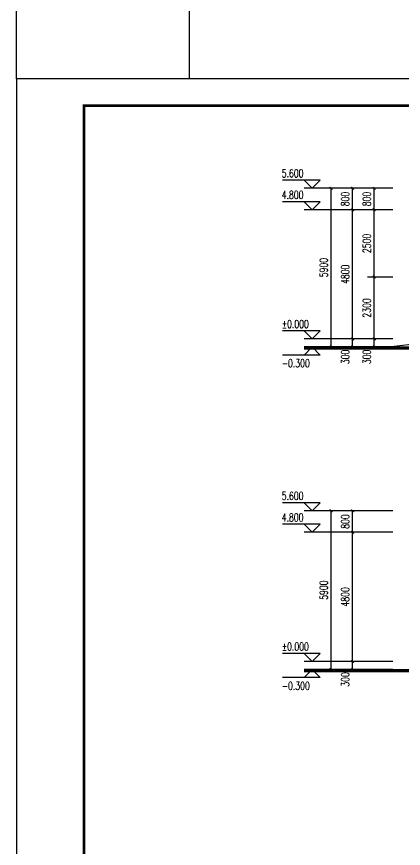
# Model space of a CAD drawing. Extents: x 4924227 to 5052693, y -485691 to -238224.
# Drawn here: x 4957451 to 4971816, y -454896 to -423979 of the extents above; entities that cross this region are included whole.
import ezdxf

# ---------------------------------------------------------------- set-up
doc = ezdxf.new("R2010")
doc.units = 0
doc.header["$LTSCALE"] = 1000
doc.header["$MEASUREMENT"] = 0
doc.layers.get('0').update_dxf_attribs({"linetype": 'CONTINUOUS'})
doc.layers.get('Defpoints').update_dxf_attribs({"linetype": 'CONTINUOUS'})
doc.layers.add('_0', color=7, linetype='CONTINUOUS', lineweight=25)
for name, color, linetype in [('DIM_ELEV', 3, 'CONTINUOUS'), ('PUB_DIM', 3, 'CONTINUOUS'), ('PUB_TEXT', 7, 'CONTINUOUS'), ('PUB_TITLE', 4, 'CONTINUOUS')]:
    doc.layers.add(name, color=color, linetype=linetype)
doc.styles.add('_TCH_DIM', font='SIMPLEX', dxfattribs={"bigfont": 'GBCBIG'})
doc.styles.add('_TCH_DIM_T3', font='SIMPLEX', dxfattribs={"width": 0.705882, "bigfont": 'GBCBIG'})
doc.dimstyles.new('_TCH_ARCH&&100', dxfattribs={"dimtxt": 297.5, "dimasz": 100, "dimexe": 250, "dimexo": 300, "dimgap": 126.25, "dimtad": 1, "dimdec": 0, "dimzin": 0, "dimdsep": 46, "dimtxsty": '_TCH_DIM_T3', "dimblk": 'ARCHTICK', "dimcen": 0.09, "dimclrt": 7, "dimazin": 2, "dimtfac": 1, "dimtdec": 0, "dimtix": 1, "dimtmove": 2, "dimatfit": 3, "dimfxl": 0, "dimtolj": 1, "dimtzin": 0, "dimarcsym": 0})

# ---------------------------------------------------------------- blocks, each defined once
blk = doc.blocks.new('_ArchTick')
at = {"color": 0, "linetype": 'ByBlock', "const_width": 0.4}
blk.add_lwpolyline([(-0.5, -0.5), (0.5, 0.5)], dxfattribs=at)
blk = doc.blocks.new('*D182')
at = {"layer": 'Defpoints', "color": 0}
for p in [(4970731, -435958), (4971725, -435958), (4971725, -436258)]:
    blk.add_point(p, dxfattribs=at)
at = {"layer": 'PUB_DIM', "color": 0, "lineweight": -2}
for p, q in [((4971425, -435958), (4970481, -435958)), ((4970731, -436258), (4970731, -435958)), ((4971425, -436258), (4970481, -436258))]:
    blk.add_line(p, q, dxfattribs=at)
at = {"layer": 'PUB_DIM', "color": 0, "lineweight": -2, "xscale": 100, "yscale": 100, "zscale": 100}
for p, rotation in [((4970731, -435958), 90), ((4970731, -436258), 270)]:
    blk.add_blockref('_ArchTick', p, dxfattribs=dict(at, rotation=rotation))
at = {"layer": 'PUB_DIM', "color": 7, "insert": (4970456, -436628), "char_height": 297.5, "attachment_point": 5, "rotation": 90, "style": '_TCH_DIM_T3'}
blk.add_mtext('\\A1;300', dxfattribs=at)
blk = doc.blocks.new('*D183')
at = {"layer": 'Defpoints', "color": 0}
for p in [(4970731, -433658), (4971725, -433658), (4971725, -435958)]:
    blk.add_point(p, dxfattribs=at)
at = {"layer": 'PUB_DIM', "color": 0, "lineweight": -2}
for p, q in [((4971425, -433658), (4970481, -433658)), ((4970731, -435958), (4970731, -433658)), ((4971425, -435958), (4970481, -435958))]:
    blk.add_line(p, q, dxfattribs=at)
at = {"layer": 'PUB_DIM', "color": 0, "lineweight": -2, "xscale": 100, "yscale": 100, "zscale": 100}
for p, rotation in [((4970731, -433658), 90), ((4970731, -435958), 270)]:
    blk.add_blockref('_ArchTick', p, dxfattribs=dict(at, rotation=rotation))
at = {"layer": 'PUB_DIM', "color": 7, "insert": (4970456, -434808), "char_height": 297.5, "attachment_point": 5, "rotation": 90, "style": '_TCH_DIM_T3'}
blk.add_mtext('\\A1;2300', dxfattribs=at)
blk = doc.blocks.new('*D184')
at = {"layer": 'Defpoints', "color": 0}
for p in [(4970731, -431158), (4971725, -431158), (4971725, -433658)]:
    blk.add_point(p, dxfattribs=at)
at = {"layer": 'PUB_DIM', "color": 0, "lineweight": -2}
for p, q in [((4971425, -431158), (4970481, -431158)), ((4970731, -433658), (4970731, -431158)), ((4971425, -433658), (4970481, -433658))]:
    blk.add_line(p, q, dxfattribs=at)
at = {"layer": 'PUB_DIM', "color": 0, "lineweight": -2, "xscale": 100, "yscale": 100, "zscale": 100}
for p, rotation in [((4970731, -431158), 90), ((4970731, -433658), 270)]:
    blk.add_blockref('_ArchTick', p, dxfattribs=dict(at, rotation=rotation))
at = {"layer": 'PUB_DIM', "color": 7, "insert": (4970456, -432408), "char_height": 297.5, "attachment_point": 5, "rotation": 90, "style": '_TCH_DIM_T3'}
blk.add_mtext('\\A1;2500', dxfattribs=at)
blk = doc.blocks.new('*D185')
at = {"layer": 'Defpoints', "color": 0}
for p in [(4970731, -430358), (4971725, -430358), (4971725, -431158)]:
    blk.add_point(p, dxfattribs=at)
at = {"layer": 'PUB_DIM', "color": 0, "lineweight": -2}
for p, q in [((4971425, -430358), (4970481, -430358)), ((4970731, -431158), (4970731, -430358)), ((4971425, -431158), (4970481, -431158))]:
    blk.add_line(p, q, dxfattribs=at)
at = {"layer": 'PUB_DIM', "color": 0, "lineweight": -2, "xscale": 100, "yscale": 100, "zscale": 100}
for p, rotation in [((4970731, -430358), 90), ((4970731, -431158), 270)]:
    blk.add_blockref('_ArchTick', p, dxfattribs=dict(at, rotation=rotation))
at = {"layer": 'PUB_DIM', "color": 7, "insert": (4970456, -430758), "char_height": 297.5, "attachment_point": 5, "rotation": 90, "style": '_TCH_DIM_T3'}
blk.add_mtext('\\A1;800', dxfattribs=at)
blk = doc.blocks.new('*D213')
at = {"layer": 'Defpoints', "color": 0}
for p in [(4969131, -442348), (4971725, -442348), (4971725, -448248)]:
    blk.add_point(p, dxfattribs=at)
at = {"layer": 'PUB_DIM', "color": 0, "lineweight": -2}
for p, q in [((4971425, -442348), (4968881, -442348)), ((4969131, -448248), (4969131, -442348)), ((4971425, -448248), (4968881, -448248))]:
    blk.add_line(p, q, dxfattribs=at)
at = {"layer": 'PUB_DIM', "color": 0, "lineweight": -2, "xscale": 100, "yscale": 100, "zscale": 100}
for p, rotation in [((4969131, -442348), 90), ((4969131, -448248), 270)]:
    blk.add_blockref('_ArchTick', p, dxfattribs=dict(at, rotation=rotation))
at = {"layer": 'PUB_DIM', "color": 7, "insert": (4968856, -445298), "char_height": 297.5, "attachment_point": 5, "rotation": 90, "style": '_TCH_DIM_T3'}
blk.add_mtext('\\A1;5900', dxfattribs=at)
blk = doc.blocks.new('*D214')
at = {"layer": 'Defpoints', "color": 0}
for p in [(4969931, -447948), (4971725, -447948), (4971725, -448248)]:
    blk.add_point(p, dxfattribs=at)
at = {"layer": 'PUB_DIM', "color": 0, "lineweight": -2}
for p, q in [((4971425, -447948), (4969681, -447948)), ((4969931, -448248), (4969931, -447948)), ((4971425, -448248), (4969681, -448248))]:
    blk.add_line(p, q, dxfattribs=at)
at = {"layer": 'PUB_DIM', "color": 0, "lineweight": -2, "xscale": 100, "yscale": 100, "zscale": 100}
for p, rotation in [((4969931, -447948), 90), ((4969931, -448248), 270)]:
    blk.add_blockref('_ArchTick', p, dxfattribs=dict(at, rotation=rotation))
at = {"layer": 'PUB_DIM', "color": 7, "insert": (4969656, -448618), "char_height": 297.5, "attachment_point": 5, "rotation": 90, "style": '_TCH_DIM_T3'}
blk.add_mtext('\\A1;300', dxfattribs=at)
blk = doc.blocks.new('*D215')
at = {"layer": 'Defpoints', "color": 0}
for p in [(4969931, -443148), (4971725, -443148), (4971725, -447948)]:
    blk.add_point(p, dxfattribs=at)
at = {"layer": 'PUB_DIM', "color": 0, "lineweight": -2}
for p, q in [((4971425, -443148), (4969681, -443148)), ((4969931, -447948), (4969931, -443148)), ((4971425, -447948), (4969681, -447948))]:
    blk.add_line(p, q, dxfattribs=at)
at = {"layer": 'PUB_DIM', "color": 0, "lineweight": -2, "xscale": 100, "yscale": 100, "zscale": 100}
for p, rotation in [((4969931, -443148), 90), ((4969931, -447948), 270)]:
    blk.add_blockref('_ArchTick', p, dxfattribs=dict(at, rotation=rotation))
at = {"layer": 'PUB_DIM', "color": 7, "insert": (4969656, -445548), "char_height": 297.5, "attachment_point": 5, "rotation": 90, "style": '_TCH_DIM_T3'}
blk.add_mtext('\\A1;4800', dxfattribs=at)
blk = doc.blocks.new('*D216')
at = {"layer": 'Defpoints', "color": 0}
for p in [(4969931, -442348), (4971725, -442348), (4971725, -443148)]:
    blk.add_point(p, dxfattribs=at)
at = {"layer": 'PUB_DIM', "color": 0, "lineweight": -2}
for p, q in [((4971425, -442348), (4969681, -442348)), ((4969931, -443148), (4969931, -442348)), ((4971425, -443148), (4969681, -443148))]:
    blk.add_line(p, q, dxfattribs=at)
at = {"layer": 'PUB_DIM', "color": 0, "lineweight": -2, "xscale": 100, "yscale": 100, "zscale": 100}
for p, rotation in [((4969931, -442348), 90), ((4969931, -443148), 270)]:
    blk.add_blockref('_ArchTick', p, dxfattribs=dict(at, rotation=rotation))
at = {"layer": 'PUB_DIM', "color": 7, "insert": (4969656, -442748), "char_height": 297.5, "attachment_point": 5, "rotation": 90, "style": '_TCH_DIM_T3'}
blk.add_mtext('\\A1;800', dxfattribs=at)
blk = doc.blocks.new('*D221')
at = {"layer": 'Defpoints', "color": 0}
for p in [(4969131, -430358), (4971725, -430358), (4971725, -436258)]:
    blk.add_point(p, dxfattribs=at)
at = {"layer": 'PUB_DIM', "color": 0, "lineweight": -2}
for p, q in [((4971425, -430358), (4968881, -430358)), ((4969131, -436258), (4969131, -430358)), ((4971425, -436258), (4968881, -436258))]:
    blk.add_line(p, q, dxfattribs=at)
at = {"layer": 'PUB_DIM', "color": 0, "lineweight": -2, "xscale": 100, "yscale": 100, "zscale": 100}
for p, rotation in [((4969131, -430358), 90), ((4969131, -436258), 270)]:
    blk.add_blockref('_ArchTick', p, dxfattribs=dict(at, rotation=rotation))
at = {"layer": 'PUB_DIM', "color": 7, "insert": (4968856, -433308), "char_height": 297.5, "attachment_point": 5, "rotation": 90, "style": '_TCH_DIM_T3'}
blk.add_mtext('\\A1;5900', dxfattribs=at)
blk = doc.blocks.new('*D222')
at = {"layer": 'Defpoints', "color": 0}
for p in [(4969931, -435958), (4971725, -435958), (4971725, -436258)]:
    blk.add_point(p, dxfattribs=at)
at = {"layer": 'PUB_DIM', "color": 0, "lineweight": -2}
for p, q in [((4971425, -435958), (4969681, -435958)), ((4969931, -436258), (4969931, -435958)), ((4971425, -436258), (4969681, -436258))]:
    blk.add_line(p, q, dxfattribs=at)
at = {"layer": 'PUB_DIM', "color": 0, "lineweight": -2, "xscale": 100, "yscale": 100, "zscale": 100}
for p, rotation in [((4969931, -435958), 90), ((4969931, -436258), 270)]:
    blk.add_blockref('_ArchTick', p, dxfattribs=dict(at, rotation=rotation))
at = {"layer": 'PUB_DIM', "color": 7, "insert": (4969656, -436628), "char_height": 297.5, "attachment_point": 5, "rotation": 90, "style": '_TCH_DIM_T3'}
blk.add_mtext('\\A1;300', dxfattribs=at)
blk = doc.blocks.new('*D223')
at = {"layer": 'Defpoints', "color": 0}
for p in [(4969931, -431158), (4971725, -431158), (4971725, -435958)]:
    blk.add_point(p, dxfattribs=at)
at = {"layer": 'PUB_DIM', "color": 0, "lineweight": -2}
for p, q in [((4971425, -431158), (4969681, -431158)), ((4969931, -435958), (4969931, -431158)), ((4971425, -435958), (4969681, -435958))]:
    blk.add_line(p, q, dxfattribs=at)
at = {"layer": 'PUB_DIM', "color": 0, "lineweight": -2, "xscale": 100, "yscale": 100, "zscale": 100}
for p, rotation in [((4969931, -431158), 90), ((4969931, -435958), 270)]:
    blk.add_blockref('_ArchTick', p, dxfattribs=dict(at, rotation=rotation))
at = {"layer": 'PUB_DIM', "color": 7, "insert": (4969656, -433558), "char_height": 297.5, "attachment_point": 5, "rotation": 90, "style": '_TCH_DIM_T3'}
blk.add_mtext('\\A1;4800', dxfattribs=at)
blk = doc.blocks.new('*D224')
at = {"layer": 'Defpoints', "color": 0}
for p in [(4969931, -430358), (4971725, -430358), (4971725, -431158)]:
    blk.add_point(p, dxfattribs=at)
at = {"layer": 'PUB_DIM', "color": 0, "lineweight": -2}
for p, q in [((4971425, -430358), (4969681, -430358)), ((4969931, -431158), (4969931, -430358)), ((4971425, -431158), (4969681, -431158))]:
    blk.add_line(p, q, dxfattribs=at)
at = {"layer": 'PUB_DIM', "color": 0, "lineweight": -2, "xscale": 100, "yscale": 100, "zscale": 100}
for p, rotation in [((4969931, -430358), 90), ((4969931, -431158), 270)]:
    blk.add_blockref('_ArchTick', p, dxfattribs=dict(at, rotation=rotation))
at = {"layer": 'PUB_DIM', "color": 7, "insert": (4969656, -430758), "char_height": 297.5, "attachment_point": 5, "rotation": 90, "style": '_TCH_DIM_T3'}
blk.add_mtext('\\A1;800', dxfattribs=at)

msp = doc.modelspace()

# ---------------------------------------------------------------- linework, layer by layer
at = {"layer": '_0', "color": 0}
for p, q in [((4971260.8, -436258), (4973660.8, -435958)), ((4968131, -436258), (4998260.3, -436258)), ((4968131, -448248.3), (4998260.3, -448248.3))]:
    msp.add_line(p, q, dxfattribs=at)
msp.add_lwpolyline([(4957451.5, -422737.3), (4963863.9, -422737.3), (4963863.9, -426290.7), (4957451.5, -426290.7)], close=True, dxfattribs=at)
at = {"layer": '_0', "color": 0, "const_width": 100}
for points in [[(4968131, -436308), (4998260.3, -436308)], [(4968131, -448298.3), (4998260.3, -448298.3)]]:
    msp.add_lwpolyline(points, dxfattribs=at)
at = {"layer": 'DIM_ELEV'}
for p, q in [((4968731, -430057.8), (4967327, -430057.8)), ((4968431, -430357.8), (4968131, -430057.8)), ((4968431, -430357.8), (4968731, -430057.8)), ((4970028.4, -430357.8), (4968131, -430357.8)), ((4968731, -430857.8), (4967327, -430857.8)), ((4968431, -431157.8), (4968131, -430857.8)), ((4968431, -431157.8), (4968731, -430857.8)), ((4970028.4, -431157.8), (4968131, -431157.8)), ((4968731, -435658), (4967327, -435658)), ((4968431, -435958), (4968131, -435658)), ((4968431, -435958), (4968731, -435658)), ((4970028.4, -435958), (4968131, -435958)), ((4968431, -436258), (4968131, -436558)), ((4970028.4, -436258), (4968131, -436258)), ((4968431, -436258), (4968731, -436558)), ((4968731, -436558), (4967327, -436558)), ((4968731, -442048.1), (4967327, -442048.1)), ((4968431, -442348.1), (4968131, -442048.1)), ((4968431, -442348.1), (4968731, -442048.1)), ((4970028.4, -442348.1), (4968131, -442348.1)), ((4968731, -442848.1), (4967327, -442848.1)), ((4968431, -443148.1), (4968131, -442848.1)), ((4968431, -443148.1), (4968731, -442848.1)), ((4970028.4, -443148.1), (4968131, -443148.1)), ((4968731, -447648.3), (4967327, -447648.3)), ((4968431, -447948.3), (4968131, -447648.3)), ((4968431, -447948.3), (4968731, -447648.3)), ((4970028.4, -447948.3), (4968131, -447948.3)), ((4968431, -448248.3), (4968131, -448548.3)), ((4970028.4, -448248.3), (4968131, -448248.3)), ((4968431, -448248.3), (4968731, -448548.3)), ((4968731, -448548.3), (4967327, -448548.3))]:
    msp.add_line(p, q, dxfattribs=at)
at = {"layer": 'PUB_TITLE', "color": 4}
msp.add_lwpolyline([(4957451.5, -485690.7), (5041551.5, -485690.7), (5041551.5, -426290.7), (4957451.5, -426290.7)], close=True, dxfattribs=at)
at = {"layer": 'PUB_TITLE', "color": 4, "const_width": 100}
msp.add_lwpolyline([(4959951.5, -484690.7), (5040551.5, -484690.7), (5040551.5, -427290.7), (4959951.5, -427290.7)], close=True, dxfattribs=at)

# ---------------------------------------------------------------- texts
at = {"layer": 'PUB_TEXT', "style": '_TCH_DIM', "width": 0.705882}
for s, p in [('5.600', (4967297, -429952.8)), ('4.800', (4967297, -430752.8)), ('%%P0.000', (4967297, -435553)), ('-0.300', (4967297, -437013)), ('5.600', (4967297, -441943.1)), ('4.800', (4967297, -442743.1)), ('%%P0.000', (4967297, -447543.3)), ('-0.300', (4967297, -449003.3))]:
    msp.add_text(s, height=297.5, dxfattribs=at).set_placement(p)

# ---------------------------------------------------------------- dimensions: what is measured, and where the dimension line sits
at = {"layer": 'PUB_DIM'}
for p1, p2, distance, picture, middle in [((4971724.8, -436258), (4971724.8, -430357.8), 2593.8, '*D221', (4968856, -433307.9)), ((4971724.8, -431157.8), (4971724.8, -430357.8), 1793.8, '*D224', (4969656, -430757.8)), ((4971724.8, -431157.8), (4971724.8, -430357.8), 993.8, '*D185', (4970456, -430757.8)), ((4971724.8, -435958), (4971724.8, -431157.8), 1793.8, '*D223', (4969656, -433557.9)), ((4971724.8, -433658), (4971724.8, -431157.8), 993.8, '*D184', (4970456, -432407.9)), ((4971724.8, -435958), (4971724.8, -433658), 993.8, '*D183', (4970456, -434808)), ((4971724.8, -448248.3), (4971724.8, -442348.1), 2593.8, '*D213', (4968856, -445298.2)), ((4971724.8, -443148.1), (4971724.8, -442348.1), 1793.8, '*D216', (4969656, -442748.1)), ((4971724.8, -447948.3), (4971724.8, -443148.1), 1793.8, '*D215', (4969656, -445548.2))]:
    dim = msp.add_aligned_dim(p1=p1, p2=p2, distance=distance, dimstyle='_TCH_ARCH&&100', dxfattribs=at)
    dim.commit()
    dim.dimension.update_dxf_attribs({"geometry": picture, "text_midpoint": middle})
for base, p1, p2, picture, middle in [((4969931, -435958), (4971724.8, -436258), (4971724.8, -435958), '*D222', (4969656, -436628)), ((4970731, -435958), (4971724.8, -436258), (4971724.8, -435958), '*D182', (4970456, -436628)), ((4969931, -447948.3), (4971724.8, -448248.3), (4971724.8, -447948.3), '*D214', (4969656, -448618.3))]:
    dim = msp.add_linear_dim(base=base, p1=p1, p2=p2, angle=90, dimstyle='_TCH_ARCH&&100', dxfattribs=at)
    dim.commit()
    dim.dimension.update_dxf_attribs({"geometry": picture, "text_midpoint": middle, "dimtype": 129})

doc.saveas('drawing.dxf')
